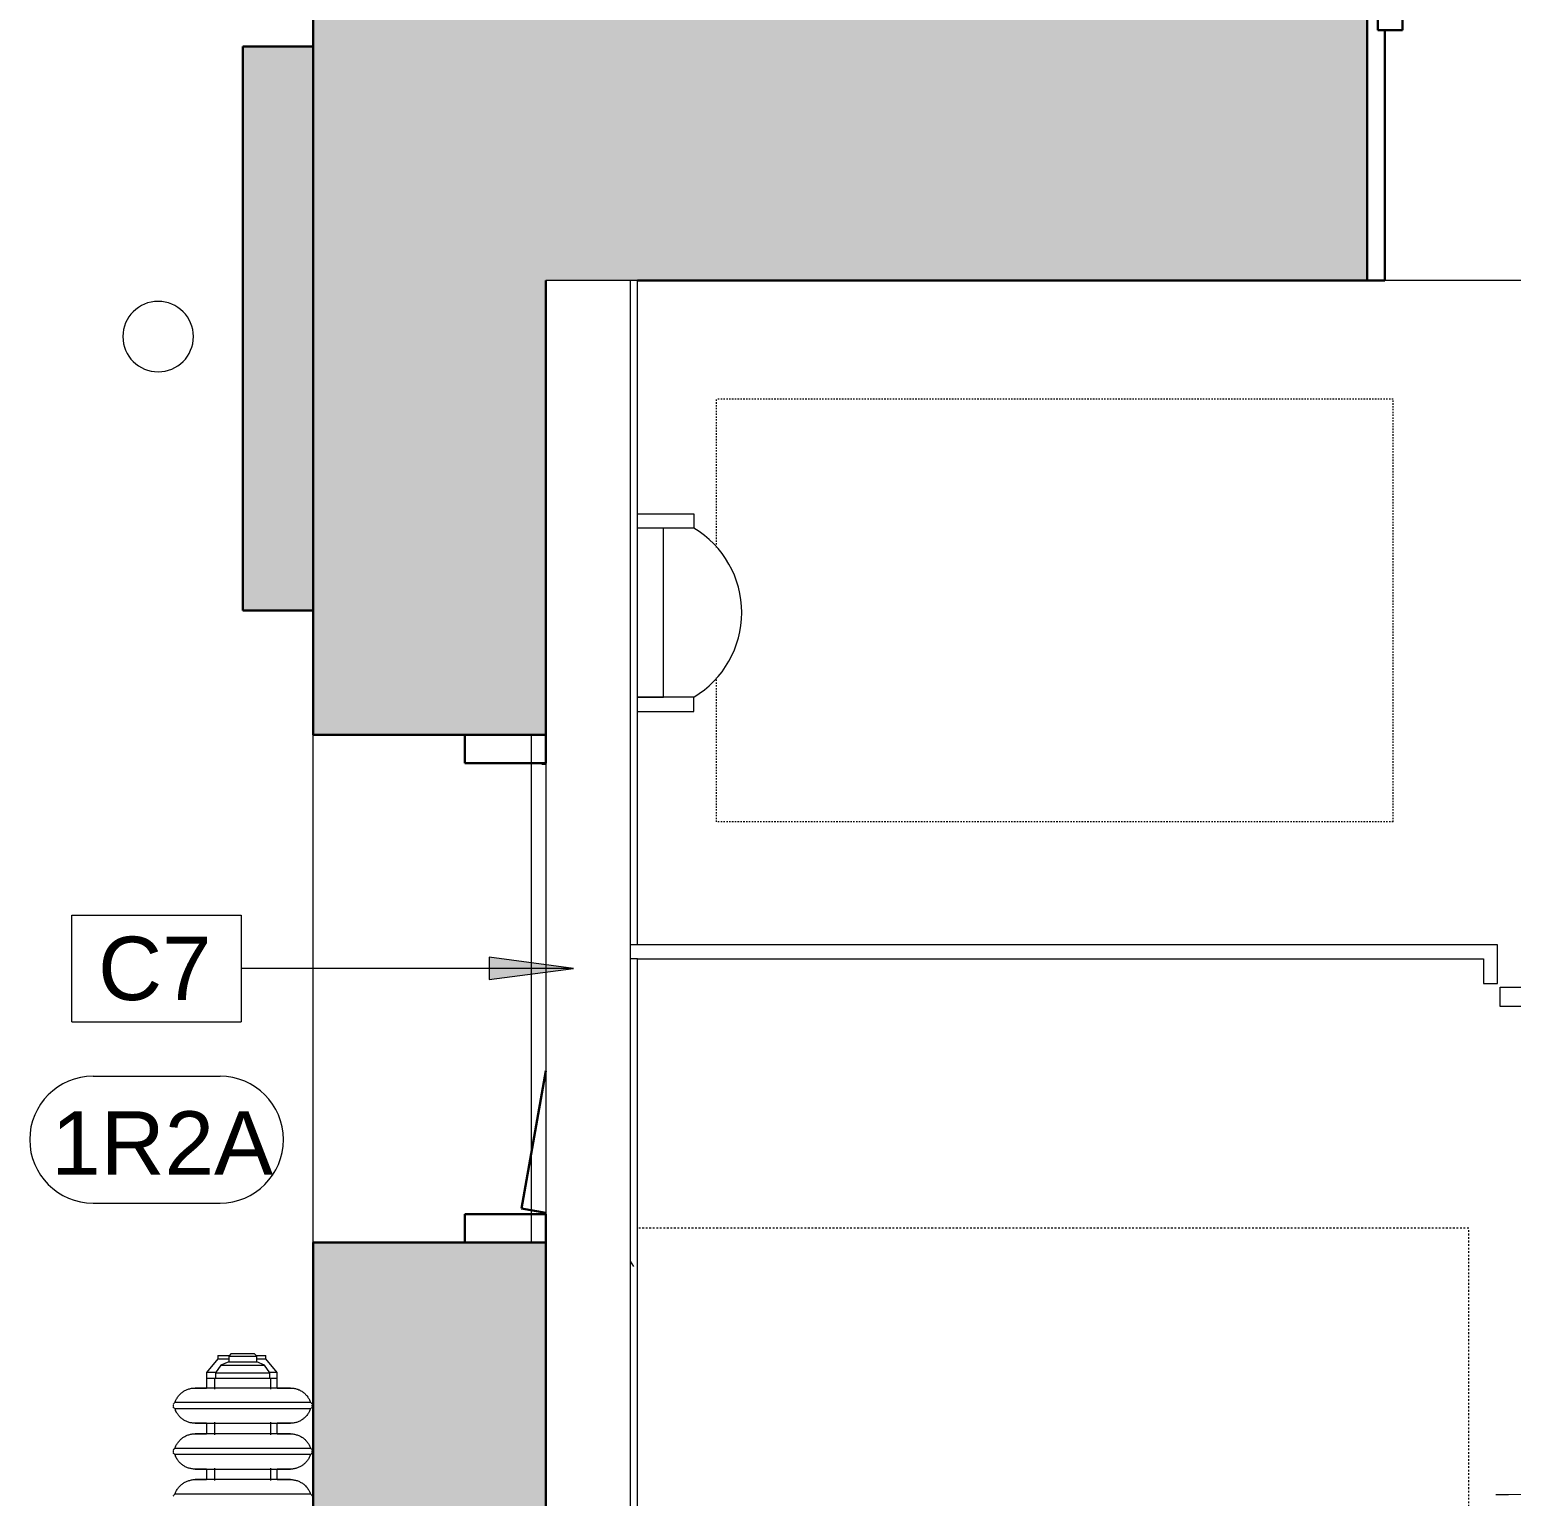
# Model space of a CAD drawing. Header units: inches. Extents: x -1287 to 1590, y -3558 to 989.
# Drawn here: x 444.2 to 549.3, y 480.7 to 584.8 of the extents above; entities that cross this region are included whole.
import ezdxf

# ---------------------------------------------------------------- set-up
doc = ezdxf.new("R2010")
doc.units = ezdxf.units.IN
doc.header["$MEASUREMENT"] = 0
doc.linetypes.add('Dash 1_16_', pattern=[0.125, 0.0625, -0.0625])
doc.linetypes.add('Dash 1_8_', pattern=[0.25, 0.125, -0.125])
for name, color, linetype, lineweight in [('A-ANNO-KEYN', 231, 'Continuous', 9), ('A-DETL', 90, 'Continuous', 9), ('A-DOOR', 31, 'Continuous', 18), ('A-DOOR-FRAM', 31, 'Continuous', 30), ('A-DOOR-IDEN', 31, 'Continuous', 9), ('A-FLOR', 192, 'Continuous', 18), ('A-GENM', 13, 'Continuous', 9), ('A-GLAZ', 151, 'Continuous', 18), ('A-WALL', 113, 'Continuous', 18), ('A-WALL-PATT', 111, 'Continuous', 18), ('I-WALL', 2, 'Continuous', 18), ('P-SANR-FIXT', 6, 'Continuous', 9)]:
    doc.layers.add(name, color=color, linetype=linetype, lineweight=lineweight)
doc.styles.add('Arial', font='arial.ttf', dxfattribs={"height": 4.5})
doc.styles.add('Swis721 Lt BT', font='swissl.ttf', dxfattribs={"height": 4.5})

# ---------------------------------------------------------------- blocks, each defined once
blk = doc.blocks.new('Double Hung - side window 4_ X 6_ 3_ H-6086068-1st Floor Construction')
at = {"layer": 'A-GLAZ', "color": 8, "lineweight": 30}
for p, q in [((-18.75, 11), (-18, 11)), ((-18, 6.75), (-18, 11)), ((18, 6.75), (18, 11)), ((18.75, 11), (18, 11)), ((-18, 8.5), (-18, 6.75)), ((-18, 8.5), (-16.25, 8.5)), ((-16.25, 8.5), (-16.25, 6.75)), ((16.25, 8.5), (16.25, 6.75)), ((18, 8.5), (16.25, 8.5)), ((18, 8.5), (18, 6.75)), ((-16.25, 7.625), (16.25, 7.625)), ((-18, 6.75), (-16.25, 6.75)), ((-18, 6.75), (-17.5, 6.75)), ((-17.5, -11), (-17.5, 6.75)), ((18, 6.75), (16.25, 6.75)), ((17.5, 6.75), (18, 6.75)), ((17.5, 6.75), (17.5, -11)), ((-17.5, -11), (-18.75, -11)), ((17.5, -11), (18.75, -11))]:
    blk.add_line(p, q, dxfattribs=at)
blk = doc.blocks.new('Cast_Iron_Radiator_8182 - Cast_Iron_Radiator_8182-V63-1st Floor Construction')
at = {"layer": 'A-GENM'}
for p, q in [((7.47, 4.81), (7.44, 4.85)), ((7.47, 1), (7.47, 4.81)), ((10.31, 4.85), (10.28, 4.81)), ((10.28, 1), (10.28, 4.81)), ((10.5, 4.93), (10.46, 4.93)), ((10.54, 4.93), (10.5, 4.93)), ((10.72, 4.81), (10.69, 4.85)), ((10.72, 1), (10.72, 4.81)), ((13.56, 4.85), (13.53, 4.81)), ((13.53, 1), (13.53, 4.81)), ((13.75, 4.93), (13.71, 4.93)), ((13.79, 4.93), (13.75, 4.93)), ((13.97, 4.81), (13.94, 4.85)), ((13.97, 1), (13.97, 4.81)), ((9.25, 2.56), (8.5, 2.56)), ((12.5, 2.56), (11.75, 2.56)), ((15.7, 2.56), (15, 2.56)), ((16.11, 2.57), (15.7, 2.57)), ((15.7, 2.57), (15.7, 2.56)), ((15.7, 2.55), (15.7, 2.44)), ((15.7, 2.45), (15.7, 2.3)), ((15.7, 2.29), (15.7, 2.02)), ((17.06, 1.77), (16.11, 2.57)), ((16.11, 1.92), (16.11, 2.57)), ((9.32, 2), (8.43, 2)), ((12.57, 2), (11.68, 2)), ((15.7, 2), (14.93, 2)), ((15.7, 2), (15.7, -2)), ((16.07, 1.93), (15.7, 1.93)), ((16.62, 1.55), (16.07, 1.93)), ((16.07, 1.93), (16.07, -1.93)), ((16.85, 0.99), (16.62, 1.55)), ((16.62, 1.55), (16.62, -1.55)), ((17.31, 1.77), (17.06, 1.77)), ((17.06, 1.77), (17.06, 1.01)), ((17.31, 1.77), (17.31, 0.96)), ((7.47, -1), (7.47, 1)), ((8.5, -1), (8.5, 1)), ((9.25, 1), (9.25, -1)), ((10.28, -1), (10.28, 1)), ((10.72, -1), (10.72, 1)), ((11.75, -1), (11.75, 1)), ((12.5, 1), (12.5, -1)), ((13.53, -1), (13.53, 1)), ((13.97, -1), (13.97, 1)), ((15, -1), (15, 1)), ((17.27, 0.99), (16.85, 0.99)), ((16.85, 0.99), (16.85, -0.99)), ((17.45, 0.82), (17.27, 0.99)), ((17.27, 0.99), (17.27, -0.99)), ((17.45, 0.82), (17.45, -0.82)), ((7.47, -4.81), (7.47, -1)), ((10.28, -4.81), (10.28, -1)), ((10.72, -4.81), (10.72, -1)), ((13.53, -4.81), (13.53, -1)), ((13.97, -4.81), (13.97, -1)), ((16.62, -1.55), (16.85, -0.99)), ((16.85, -0.99), (17.27, -0.99)), ((17.06, -1.03), (17.06, -1.63)), ((17.27, -0.99), (17.45, -0.82)), ((17.31, -0.98), (17.31, -1.63)), ((8.43, -2), (9.32, -2)), ((11.68, -2), (12.57, -2)), ((14.93, -2), (15.7, -2)), ((15.7, -1.93), (16.07, -1.93)), ((15.7, -2.01), (15.7, -2.19)), ((16.07, -1.93), (16.62, -1.55)), ((16.11, -2.44), (17.06, -1.63)), ((16.11, -2.44), (16.11, -1.94)), ((17.06, -1.63), (17.31, -1.63)), ((8.5, -2.44), (9.25, -2.44)), ((11.75, -2.44), (12.5, -2.44)), ((15, -2.44), (15.7, -2.44)), ((15.7, -2.19), (15.7, -2.3)), ((15.7, -2.29), (15.7, -2.44)), ((15.7, -2.44), (16.11, -2.44)), ((7.44, -4.85), (7.47, -4.81)), ((10.28, -4.81), (10.31, -4.85)), ((10.46, -4.93), (10.5, -4.93)), ((10.5, -4.93), (10.54, -4.93)), ((10.69, -4.85), (10.72, -4.81)), ((13.53, -4.81), (13.56, -4.85)), ((13.71, -4.93), (13.75, -4.93)), ((13.75, -4.93), (13.79, -4.93)), ((13.94, -4.85), (13.97, -4.81))]:
    blk.add_line(p, q, dxfattribs=at)
at = {"layer": 'A-GENM', "flags": 128}
for points in [[(7.34, 4.93), (7.35, 4.92), (7.35, 4.92), (7.36, 4.92), (7.37, 4.91), (7.37, 4.91)], [(7.39, 4.9), (7.39, 4.9), (7.4, 4.9), (7.4, 4.89), (7.41, 4.89)], [(7.42, 4.88), (7.43, 4.87), (7.43, 4.87), (7.43, 4.86), (7.44, 4.85), (7.44, 4.85)], [(7.47, 4.81), (7.52, 4.79), (7.58, 4.77), (7.64, 4.74), (7.69, 4.72), (7.74, 4.69), (7.79, 4.66), (7.84, 4.62), (7.89, 4.59), (7.94, 4.55), (7.99, 4.51), (8.03, 4.47), (8.07, 4.43), (8.11, 4.39), (8.15, 4.34), (8.19, 4.3), (8.23, 4.25), (8.26, 4.2), (8.29, 4.15), (8.32, 4.1), (8.35, 4.04), (8.37, 3.99), (8.4, 3.93), (8.42, 3.88)], [(9.25, 3.38), (9.25, 3.44), (9.25, 3.5), (9.26, 3.56), (9.27, 3.62), (9.28, 3.68), (9.29, 3.74), (9.31, 3.8), (9.32, 3.85), (9.34, 3.91), (9.37, 3.97), (9.39, 4.02), (9.42, 4.08), (9.45, 4.13), (9.48, 4.18), (9.51, 4.23), (9.54, 4.28), (9.58, 4.33), (9.62, 4.37), (9.66, 4.42), (9.7, 4.46), (9.75, 4.5), (9.79, 4.54), (9.84, 4.58), (9.89, 4.61), (9.94, 4.65), (9.99, 4.68), (10.04, 4.71), (10.09, 4.73), (10.15, 4.76), (10.2, 4.78), (10.26, 4.8)], [(10.31, 4.85), (10.31, 4.85), (10.32, 4.86), (10.32, 4.87), (10.33, 4.87), (10.33, 4.88)], [(10.34, 4.89), (10.35, 4.89), (10.35, 4.9), (10.36, 4.9), (10.37, 4.9)], [(10.38, 4.91), (10.38, 4.92), (10.39, 4.92), (10.4, 4.92), (10.41, 4.92), (10.41, 4.93)], [(10.59, 4.93), (10.6, 4.92), (10.6, 4.92), (10.61, 4.92), (10.62, 4.91), (10.62, 4.91)], [(10.64, 4.9), (10.64, 4.9), (10.65, 4.9), (10.65, 4.89), (10.66, 4.89)], [(10.67, 4.88), (10.68, 4.87), (10.68, 4.87), (10.68, 4.86), (10.69, 4.85), (10.69, 4.85)], [(10.72, 4.81), (10.77, 4.79), (10.83, 4.77), (10.89, 4.74), (10.94, 4.72), (10.99, 4.69), (11.04, 4.66), (11.09, 4.62), (11.14, 4.59), (11.19, 4.55), (11.24, 4.51), (11.28, 4.47), (11.32, 4.43), (11.36, 4.39), (11.4, 4.34), (11.44, 4.3), (11.48, 4.25), (11.51, 4.2), (11.54, 4.15), (11.57, 4.1), (11.6, 4.04), (11.62, 3.99), (11.65, 3.93), (11.67, 3.88)], [(12.5, 3.38), (12.5, 3.44), (12.5, 3.5), (12.51, 3.56), (12.52, 3.62), (12.53, 3.68), (12.54, 3.74), (12.56, 3.8), (12.57, 3.85), (12.59, 3.91), (12.62, 3.97), (12.64, 4.02), (12.67, 4.08), (12.7, 4.13), (12.73, 4.18), (12.76, 4.23), (12.79, 4.28), (12.83, 4.33), (12.87, 4.37), (12.91, 4.42), (12.95, 4.46), (13, 4.5), (13.04, 4.54), (13.09, 4.58), (13.14, 4.61), (13.19, 4.65), (13.24, 4.68), (13.29, 4.71), (13.34, 4.73), (13.4, 4.76), (13.45, 4.78), (13.51, 4.8)], [(13.56, 4.85), (13.56, 4.85), (13.57, 4.86), (13.57, 4.87), (13.58, 4.87), (13.58, 4.88)], [(13.59, 4.89), (13.6, 4.89), (13.6, 4.9), (13.61, 4.9), (13.62, 4.9)], [(13.63, 4.91), (13.63, 4.92), (13.64, 4.92), (13.65, 4.92), (13.66, 4.92), (13.66, 4.93)], [(13.84, 4.93), (13.85, 4.92), (13.85, 4.92), (13.86, 4.92), (13.87, 4.91), (13.87, 4.91)], [(13.89, 4.9), (13.89, 4.9), (13.9, 4.9), (13.9, 4.89), (13.91, 4.89)], [(13.92, 4.88), (13.93, 4.87), (13.93, 4.87), (13.93, 4.86), (13.94, 4.85), (13.94, 4.85)], [(13.97, 4.81), (14.02, 4.79), (14.08, 4.77), (14.14, 4.74), (14.19, 4.72), (14.24, 4.69), (14.29, 4.66), (14.34, 4.62), (14.39, 4.59), (14.44, 4.55), (14.49, 4.51), (14.53, 4.47), (14.57, 4.43), (14.61, 4.39), (14.65, 4.34), (14.69, 4.3), (14.73, 4.25), (14.76, 4.2), (14.79, 4.15), (14.82, 4.1), (14.85, 4.04), (14.87, 3.99), (14.9, 3.93), (14.92, 3.88), (14.94, 3.82), (14.95, 3.76), (14.97, 3.7), (14.98, 3.64), (14.99, 3.58), (15, 3.52), (15, 3.47), (15, 3.41), (15, 3.38)], [(8.42, 3.88), (8.44, 3.82), (8.45, 3.76), (8.47, 3.7), (8.48, 3.64), (8.49, 3.58), (8.5, 3.52), (8.5, 3.47), (8.5, 3.41), (8.5, 3.38)], [(8.5, 1), (8.5, 1.1), (8.5, 1.19), (8.5, 1.29), (8.5, 1.38), (8.5, 1.47), (8.5, 1.57), (8.5, 1.66), (8.5, 1.75), (8.5, 1.84), (8.5, 1.93), (8.5, 2.02), (8.5, 2.1), (8.5, 2.18), (8.5, 2.27), (8.5, 2.35), (8.5, 2.42), (8.5, 2.5), (8.5, 2.57), (8.5, 2.64), (8.5, 2.71), (8.5, 2.77), (8.5, 2.84), (8.5, 2.9), (8.5, 2.95), (8.5, 3.01), (8.5, 3.06), (8.5, 3.1), (8.5, 3.15), (8.5, 3.18), (8.5, 3.22), (8.5, 3.25), (8.5, 3.28), (8.5, 3.31), (8.5, 3.33), (8.5, 3.35), (8.5, 3.36), (8.5, 3.37), (8.5, 3.38), (8.5, 3.38), (8.5, 3.38)], [(8.5, 3.38), (8.5, 3.38), (8.5, 3.38), (8.5, 3.37), (8.5, 3.35), (8.5, 3.34), (8.5, 3.31), (8.5, 3.29), (8.5, 3.26), (8.5, 3.23), (8.5, 3.19), (8.5, 3.16), (8.5, 3.11), (8.5, 3.07), (8.5, 3.02), (8.5, 2.97), (8.5, 2.91), (8.5, 2.85), (8.5, 2.79), (8.5, 2.73), (8.5, 2.66), (8.5, 2.59), (8.5, 2.56)], [(9.25, 3.38), (9.25, 3.38), (9.25, 3.38), (9.25, 3.37), (9.25, 3.35), (9.25, 3.34), (9.25, 3.31), (9.25, 3.29), (9.25, 3.26), (9.25, 3.23), (9.25, 3.19), (9.25, 3.16), (9.25, 3.11), (9.25, 3.07), (9.25, 3.02), (9.25, 2.97), (9.25, 2.91), (9.25, 2.85), (9.25, 2.79), (9.25, 2.73), (9.25, 2.66), (9.25, 2.59), (9.25, 2.52), (9.25, 2.44), (9.25, 2.37), (9.25, 2.29), (9.25, 2.21), (9.25, 2.12), (9.25, 2.04), (9.25, 1.95), (9.25, 1.86), (9.25, 1.77), (9.25, 1.68), (9.25, 1.59), (9.25, 1.5), (9.25, 1.41), (9.25, 1.31), (9.25, 1.22), (9.25, 1.12), (9.25, 1.03), (9.25, 1)], [(9.25, 2.57), (9.25, 2.64), (9.25, 2.71), (9.25, 2.77), (9.25, 2.84), (9.25, 2.9), (9.25, 2.95), (9.25, 3.01), (9.25, 3.06), (9.25, 3.1), (9.25, 3.15), (9.25, 3.18), (9.25, 3.22), (9.25, 3.25), (9.25, 3.28), (9.25, 3.31), (9.25, 3.33), (9.25, 3.35), (9.25, 3.36), (9.25, 3.37), (9.25, 3.38), (9.25, 3.38), (9.25, 3.38)], [(11.67, 3.88), (11.69, 3.82), (11.7, 3.76), (11.72, 3.7), (11.73, 3.64), (11.74, 3.58), (11.75, 3.52), (11.75, 3.47), (11.75, 3.41), (11.75, 3.38)], [(11.75, 1), (11.75, 1.1), (11.75, 1.19), (11.75, 1.29), (11.75, 1.38), (11.75, 1.47), (11.75, 1.57), (11.75, 1.66), (11.75, 1.75), (11.75, 1.84), (11.75, 1.93), (11.75, 2.02), (11.75, 2.1), (11.75, 2.18), (11.75, 2.27), (11.75, 2.35), (11.75, 2.42), (11.75, 2.5), (11.75, 2.57), (11.75, 2.64), (11.75, 2.71), (11.75, 2.77), (11.75, 2.84), (11.75, 2.9), (11.75, 2.95), (11.75, 3.01), (11.75, 3.06), (11.75, 3.1), (11.75, 3.15), (11.75, 3.18), (11.75, 3.22), (11.75, 3.25), (11.75, 3.28), (11.75, 3.31), (11.75, 3.33), (11.75, 3.35), (11.75, 3.36), (11.75, 3.37), (11.75, 3.38), (11.75, 3.38), (11.75, 3.38)], [(11.75, 3.38), (11.75, 3.38), (11.75, 3.38), (11.75, 3.37), (11.75, 3.35), (11.75, 3.34), (11.75, 3.31), (11.75, 3.29), (11.75, 3.26), (11.75, 3.23), (11.75, 3.19), (11.75, 3.16), (11.75, 3.11), (11.75, 3.07), (11.75, 3.02), (11.75, 2.97), (11.75, 2.91), (11.75, 2.85), (11.75, 2.79), (11.75, 2.73), (11.75, 2.66), (11.75, 2.59), (11.75, 2.56)], [(12.5, 3.38), (12.5, 3.38), (12.5, 3.38), (12.5, 3.37), (12.5, 3.35), (12.5, 3.34), (12.5, 3.31), (12.5, 3.29), (12.5, 3.26), (12.5, 3.23), (12.5, 3.19), (12.5, 3.16), (12.5, 3.11), (12.5, 3.07), (12.5, 3.02), (12.5, 2.97), (12.5, 2.91), (12.5, 2.85), (12.5, 2.79), (12.5, 2.73), (12.5, 2.66), (12.5, 2.59), (12.5, 2.52), (12.5, 2.44), (12.5, 2.37), (12.5, 2.29), (12.5, 2.21), (12.5, 2.12), (12.5, 2.04), (12.5, 1.95), (12.5, 1.86), (12.5, 1.77), (12.5, 1.68), (12.5, 1.59), (12.5, 1.5), (12.5, 1.41), (12.5, 1.31), (12.5, 1.22), (12.5, 1.12), (12.5, 1.03), (12.5, 1)], [(12.5, 2.57), (12.5, 2.64), (12.5, 2.71), (12.5, 2.77), (12.5, 2.84), (12.5, 2.9), (12.5, 2.95), (12.5, 3.01), (12.5, 3.06), (12.5, 3.1), (12.5, 3.15), (12.5, 3.18), (12.5, 3.22), (12.5, 3.25), (12.5, 3.28), (12.5, 3.31), (12.5, 3.33), (12.5, 3.35), (12.5, 3.36), (12.5, 3.37), (12.5, 3.38), (12.5, 3.38), (12.5, 3.38)], [(15, 1), (15, 1.1), (15, 1.19), (15, 1.29), (15, 1.38), (15, 1.47), (15, 1.57), (15, 1.66), (15, 1.75), (15, 1.84), (15, 1.93), (15, 2.02), (15, 2.1), (15, 2.18), (15, 2.27), (15, 2.35), (15, 2.42), (15, 2.5), (15, 2.57), (15, 2.64), (15, 2.71), (15, 2.77), (15, 2.84), (15, 2.9), (15, 2.95), (15, 3.01), (15, 3.06), (15, 3.1), (15, 3.15), (15, 3.18), (15, 3.22), (15, 3.25), (15, 3.28), (15, 3.31), (15, 3.33), (15, 3.35), (15, 3.36), (15, 3.37), (15, 3.38), (15, 3.38), (15, 3.38)], [(15, 3.38), (15, 3.38), (15, 3.38), (15, 3.37), (15, 3.35), (15, 3.34), (15, 3.31), (15, 3.29), (15, 3.26), (15, 3.23), (15, 3.19), (15, 3.16), (15, 3.11), (15, 3.07), (15, 3.02), (15, 2.97), (15, 2.91), (15, 2.85), (15, 2.79), (15, 2.73), (15, 2.66), (15, 2.59), (15, 2.56)], [(8.5, -3.38), (8.5, -3.38), (8.5, -3.38), (8.5, -3.37), (8.5, -3.35), (8.5, -3.34), (8.5, -3.31), (8.5, -3.29), (8.5, -3.26), (8.5, -3.23), (8.5, -3.19), (8.5, -3.16), (8.5, -3.11), (8.5, -3.07), (8.5, -3.02), (8.5, -2.97), (8.5, -2.91), (8.5, -2.85), (8.5, -2.79), (8.5, -2.73), (8.5, -2.66), (8.5, -2.59), (8.5, -2.52), (8.5, -2.44), (8.5, -2.37), (8.5, -2.29), (8.5, -2.21), (8.5, -2.12), (8.5, -2.04), (8.5, -1.95), (8.5, -1.86), (8.5, -1.77), (8.5, -1.68), (8.5, -1.59), (8.5, -1.5), (8.5, -1.41), (8.5, -1.31), (8.5, -1.22), (8.5, -1.12), (8.5, -1.03), (8.5, -1)], [(9.25, -1), (9.25, -1.1), (9.25, -1.19), (9.25, -1.29), (9.25, -1.38), (9.25, -1.47), (9.25, -1.57), (9.25, -1.66), (9.25, -1.75), (9.25, -1.84), (9.25, -1.93), (9.25, -2.02), (9.25, -2.1), (9.25, -2.18), (9.25, -2.27), (9.25, -2.35), (9.25, -2.42), (9.25, -2.5), (9.25, -2.57), (9.25, -2.64), (9.25, -2.71), (9.25, -2.77), (9.25, -2.84), (9.25, -2.9), (9.25, -2.95), (9.25, -3.01), (9.25, -3.06), (9.25, -3.1), (9.25, -3.15), (9.25, -3.18), (9.25, -3.22), (9.25, -3.25), (9.25, -3.28), (9.25, -3.31), (9.25, -3.33), (9.25, -3.35), (9.25, -3.36), (9.25, -3.37), (9.25, -3.38), (9.25, -3.38), (9.25, -3.38)], [(11.75, -3.38), (11.75, -3.38), (11.75, -3.38), (11.75, -3.37), (11.75, -3.35), (11.75, -3.34), (11.75, -3.31), (11.75, -3.29), (11.75, -3.26), (11.75, -3.23), (11.75, -3.19), (11.75, -3.16), (11.75, -3.11), (11.75, -3.07), (11.75, -3.02), (11.75, -2.97), (11.75, -2.91), (11.75, -2.85), (11.75, -2.79), (11.75, -2.73), (11.75, -2.66), (11.75, -2.59), (11.75, -2.52), (11.75, -2.44), (11.75, -2.37), (11.75, -2.29), (11.75, -2.21), (11.75, -2.12), (11.75, -2.04), (11.75, -1.95), (11.75, -1.86), (11.75, -1.77), (11.75, -1.68), (11.75, -1.59), (11.75, -1.5), (11.75, -1.41), (11.75, -1.31), (11.75, -1.22), (11.75, -1.12), (11.75, -1.03), (11.75, -1)], [(12.5, -1), (12.5, -1.1), (12.5, -1.19), (12.5, -1.29), (12.5, -1.38), (12.5, -1.47), (12.5, -1.57), (12.5, -1.66), (12.5, -1.75), (12.5, -1.84), (12.5, -1.93), (12.5, -2.02), (12.5, -2.1), (12.5, -2.18), (12.5, -2.27), (12.5, -2.35), (12.5, -2.42), (12.5, -2.5), (12.5, -2.57), (12.5, -2.64), (12.5, -2.71), (12.5, -2.77), (12.5, -2.84), (12.5, -2.9), (12.5, -2.95), (12.5, -3.01), (12.5, -3.06), (12.5, -3.1), (12.5, -3.15), (12.5, -3.18), (12.5, -3.22), (12.5, -3.25), (12.5, -3.28), (12.5, -3.31), (12.5, -3.33), (12.5, -3.35), (12.5, -3.36), (12.5, -3.37), (12.5, -3.38), (12.5, -3.38), (12.5, -3.38)], [(15, -3.38), (15, -3.38), (15, -3.38), (15, -3.37), (15, -3.35), (15, -3.34), (15, -3.31), (15, -3.29), (15, -3.26), (15, -3.23), (15, -3.19), (15, -3.16), (15, -3.11), (15, -3.07), (15, -3.02), (15, -2.97), (15, -2.91), (15, -2.85), (15, -2.79), (15, -2.73), (15, -2.66), (15, -2.59), (15, -2.52), (15, -2.44), (15, -2.37), (15, -2.29), (15, -2.21), (15, -2.12), (15, -2.04), (15, -1.95), (15, -1.86), (15, -1.77), (15, -1.68), (15, -1.59), (15, -1.5), (15, -1.41), (15, -1.31), (15, -1.22), (15, -1.12), (15, -1.03), (15, -1)], [(8.5, -2.44), (8.5, -2.5), (8.5, -2.57), (8.5, -2.64), (8.5, -2.71), (8.5, -2.77), (8.5, -2.84), (8.5, -2.9), (8.5, -2.95), (8.5, -3.01), (8.5, -3.06), (8.5, -3.1), (8.5, -3.15), (8.5, -3.18), (8.5, -3.22), (8.5, -3.25), (8.5, -3.28), (8.5, -3.31), (8.5, -3.33), (8.5, -3.35), (8.5, -3.36), (8.5, -3.37), (8.5, -3.38), (8.5, -3.38), (8.5, -3.38)], [(9.25, -3.38), (9.25, -3.38), (9.25, -3.38), (9.25, -3.37), (9.25, -3.35), (9.25, -3.34), (9.25, -3.31), (9.25, -3.29), (9.25, -3.26), (9.25, -3.23), (9.25, -3.19), (9.25, -3.16), (9.25, -3.11), (9.25, -3.07), (9.25, -3.02), (9.25, -2.97), (9.25, -2.91), (9.25, -2.85), (9.25, -2.79), (9.25, -2.73), (9.25, -2.66), (9.25, -2.59), (9.25, -2.52), (9.25, -2.44)], [(11.75, -2.44), (11.75, -2.5), (11.75, -2.57), (11.75, -2.64), (11.75, -2.71), (11.75, -2.77), (11.75, -2.84), (11.75, -2.9), (11.75, -2.95), (11.75, -3.01), (11.75, -3.06), (11.75, -3.1), (11.75, -3.15), (11.75, -3.18), (11.75, -3.22), (11.75, -3.25), (11.75, -3.28), (11.75, -3.31), (11.75, -3.33), (11.75, -3.35), (11.75, -3.36), (11.75, -3.37), (11.75, -3.38), (11.75, -3.38), (11.75, -3.38)], [(12.5, -3.38), (12.5, -3.38), (12.5, -3.38), (12.5, -3.37), (12.5, -3.35), (12.5, -3.34), (12.5, -3.31), (12.5, -3.29), (12.5, -3.26), (12.5, -3.23), (12.5, -3.19), (12.5, -3.16), (12.5, -3.11), (12.5, -3.07), (12.5, -3.02), (12.5, -2.97), (12.5, -2.91), (12.5, -2.85), (12.5, -2.79), (12.5, -2.73), (12.5, -2.66), (12.5, -2.59), (12.5, -2.52), (12.5, -2.44)], [(15, -2.44), (15, -2.5), (15, -2.57), (15, -2.64), (15, -2.71), (15, -2.77), (15, -2.84), (15, -2.9), (15, -2.95), (15, -3.01), (15, -3.06), (15, -3.1), (15, -3.15), (15, -3.18), (15, -3.22), (15, -3.25), (15, -3.28), (15, -3.31), (15, -3.33), (15, -3.35), (15, -3.36), (15, -3.37), (15, -3.38), (15, -3.38), (15, -3.38)], [(8.5, -3.38), (8.5, -3.44), (8.5, -3.5), (8.49, -3.56), (8.48, -3.62), (8.47, -3.68), (8.46, -3.74), (8.44, -3.8), (8.43, -3.85), (8.41, -3.91), (8.38, -3.97), (8.36, -4.02), (8.33, -4.08), (8.3, -4.13), (8.27, -4.18), (8.24, -4.23), (8.21, -4.28), (8.17, -4.33), (8.13, -4.37), (8.09, -4.42), (8.05, -4.46), (8, -4.5), (7.96, -4.54), (7.91, -4.58), (7.86, -4.61), (7.81, -4.65), (7.76, -4.68), (7.71, -4.71), (7.66, -4.73), (7.6, -4.76), (7.55, -4.78), (7.49, -4.8)], [(10.28, -4.81), (10.23, -4.79), (10.17, -4.77), (10.11, -4.74), (10.06, -4.72), (10.01, -4.69), (9.96, -4.66), (9.91, -4.62), (9.86, -4.59), (9.81, -4.55), (9.76, -4.51), (9.72, -4.47), (9.68, -4.43), (9.64, -4.39), (9.6, -4.34), (9.56, -4.3), (9.52, -4.25), (9.49, -4.2), (9.46, -4.15), (9.43, -4.1), (9.4, -4.04), (9.38, -3.99), (9.35, -3.93), (9.33, -3.88), (9.31, -3.82), (9.3, -3.76), (9.28, -3.7), (9.27, -3.64), (9.26, -3.58), (9.25, -3.52), (9.25, -3.47), (9.25, -3.41), (9.25, -3.38)], [(11.75, -3.38), (11.75, -3.44), (11.75, -3.5), (11.74, -3.56), (11.73, -3.62), (11.72, -3.68), (11.71, -3.74), (11.69, -3.8), (11.68, -3.85), (11.66, -3.91), (11.63, -3.97), (11.61, -4.02), (11.58, -4.08), (11.55, -4.13), (11.52, -4.18), (11.49, -4.23), (11.46, -4.28), (11.42, -4.33), (11.38, -4.37), (11.34, -4.42), (11.3, -4.46), (11.25, -4.5), (11.21, -4.54), (11.16, -4.58), (11.11, -4.61), (11.06, -4.65), (11.01, -4.68), (10.96, -4.71), (10.91, -4.73), (10.85, -4.76), (10.8, -4.78), (10.74, -4.8)], [(13.53, -4.81), (13.48, -4.79), (13.42, -4.77), (13.36, -4.74), (13.31, -4.72), (13.26, -4.69), (13.21, -4.66), (13.16, -4.62), (13.11, -4.59), (13.06, -4.55), (13.01, -4.51), (12.97, -4.47), (12.93, -4.43), (12.89, -4.39), (12.85, -4.34), (12.81, -4.3), (12.77, -4.25), (12.74, -4.2), (12.71, -4.15), (12.68, -4.1), (12.65, -4.04), (12.63, -3.99), (12.6, -3.93), (12.58, -3.88), (12.56, -3.82), (12.55, -3.76), (12.53, -3.7), (12.52, -3.64), (12.51, -3.58), (12.5, -3.52), (12.5, -3.47), (12.5, -3.41), (12.5, -3.38)], [(15, -3.38), (15, -3.44), (15, -3.5), (14.99, -3.56), (14.98, -3.62), (14.97, -3.68), (14.96, -3.74), (14.94, -3.8), (14.93, -3.85), (14.91, -3.91), (14.88, -3.97), (14.86, -4.02), (14.83, -4.08), (14.8, -4.13), (14.77, -4.18), (14.74, -4.23), (14.71, -4.28), (14.67, -4.33), (14.63, -4.37), (14.59, -4.42), (14.55, -4.46), (14.5, -4.5), (14.46, -4.54), (14.41, -4.58), (14.36, -4.61), (14.31, -4.65), (14.26, -4.68), (14.21, -4.71), (14.16, -4.73), (14.1, -4.76), (14.05, -4.78), (13.99, -4.8)], [(7.37, -4.91), (7.37, -4.92), (7.36, -4.92), (7.35, -4.92), (7.34, -4.92), (7.34, -4.93)], [(7.41, -4.89), (7.4, -4.89), (7.4, -4.9), (7.39, -4.9), (7.38, -4.9)], [(7.44, -4.85), (7.44, -4.85), (7.43, -4.86), (7.43, -4.87), (7.42, -4.87), (7.42, -4.88)], [(10.33, -4.88), (10.32, -4.87), (10.32, -4.87), (10.32, -4.86), (10.31, -4.85), (10.31, -4.85)], [(10.36, -4.9), (10.36, -4.9), (10.35, -4.9), (10.35, -4.89), (10.34, -4.89)], [(10.41, -4.93), (10.4, -4.92), (10.4, -4.92), (10.39, -4.92), (10.38, -4.91), (10.38, -4.91)], [(10.62, -4.91), (10.62, -4.92), (10.61, -4.92), (10.6, -4.92), (10.59, -4.92), (10.59, -4.93)], [(10.66, -4.89), (10.65, -4.89), (10.65, -4.9), (10.64, -4.9), (10.63, -4.9)], [(10.69, -4.85), (10.69, -4.85), (10.68, -4.86), (10.68, -4.87), (10.67, -4.87), (10.67, -4.88)], [(13.58, -4.88), (13.57, -4.87), (13.57, -4.87), (13.57, -4.86), (13.56, -4.85), (13.56, -4.85)], [(13.61, -4.9), (13.61, -4.9), (13.6, -4.9), (13.6, -4.89), (13.59, -4.89)], [(13.66, -4.93), (13.65, -4.92), (13.65, -4.92), (13.64, -4.92), (13.63, -4.91), (13.63, -4.91)], [(13.87, -4.91), (13.87, -4.92), (13.86, -4.92), (13.85, -4.92), (13.84, -4.92), (13.84, -4.93)], [(13.91, -4.89), (13.9, -4.89), (13.9, -4.9), (13.89, -4.9), (13.88, -4.9)], [(13.94, -4.85), (13.94, -4.85), (13.93, -4.86), (13.93, -4.87), (13.92, -4.87), (13.92, -4.88)]]:
    blk.add_lwpolyline(points, dxfattribs=at)
blk = doc.blocks.new('Single Flush - D2 2_8_ X 8_-7593328-1st Floor Construction')
at = {"layer": 'A-DOOR', "color": 8, "lineweight": 30}
for p, q in [((5.83, 8.25), (15.6, 6.53)), ((15.6, 6.53), (15.91, 8.25))]:
    blk.add_line(p, q, dxfattribs=at)
at = {"layer": 'A-DOOR', "lineweight": 9}
blk.add_arc((15.91, 8.25), 31.81, 179.9995, 180.5, dxfattribs=at)
at = {"layer": 'A-DOOR-FRAM', "color": 8}
for p, q in [((-18, 2.5), (-18, 8.25)), ((-18, 8.25), (-16, 8.25)), ((-16, 2.5), (-16, 8.25)), ((16, 2.5), (16, 8.25)), ((16, 8.25), (18, 8.25)), ((18, 2.5), (18, 8.25)), ((-18, 2.5), (-16, 2.5)), ((16, 2.5), (18, 2.5))]:
    blk.add_line(p, q, dxfattribs=at)
blk = doc.blocks.new('ADA TOILET - Floor Mount 2-V72-1st Floor Construction')
at = {"layer": 'P-SANR-FIXT', "linetype": 'Dash 1_8_'}
for p, q in [((15, 60.94), (-42, 60.94)), ((-42, 60.94), (-42, 1.98))]:
    blk.add_line(p, q, dxfattribs=at)
at = {"layer": 'P-SANR-FIXT'}
for p, q in [((-8.7, 8.31), (-4.13, 8.31)), ((4.13, 8.31), (8.7, 8.31))]:
    blk.add_line(p, q, dxfattribs=at)
for centre, radius, start, end in [((0.18, 25.42), 6.45, 91.5969, 144.1622), ((-0.18, 25.42), 6.45, 35.8378, 88.4031), ((2.68, 22.72), 10.08, 140.0681, 169.0843), ((-2.68, 22.72), 10.08, 10.9157, 39.9319), ((0.88, 21.86), 8.56, 161.1064, 187.2133), ((-0.88, 21.86), 8.56, 352.7867, 18.8936), ((9.41, 22.94), 17.16, 187.2133, 208.7603), ((-9.41, 22.94), 17.16, 331.2397, 352.7867), ((-17.85, 8.46), 13.72, 359.3911, 27.0003), ((17.85, 8.46), 13.72, 152.9997, 180.6089), ((0.69, 2.25), 11.19, 147.1473, 181.3746), ((-0.69, 2.25), 11.19, 358.6254, 32.8527)]:
    blk.add_arc(centre, radius, start, end, dxfattribs=at)
blk = doc.blocks.new('Single Glass_All Glass_Frameless - 3_-0_x8_-0_-8319720-1st Floor Construction')
at = {"layer": 'A-DOOR'}
for p, q in [((20.62, -0.78), (21.99, -0.78)), ((20.62, -36.78), (20.62, -0.78)), ((21.99, -0.78), (21.99, -36.78)), ((21.99, -36.78), (20.62, -36.78))]:
    blk.add_line(p, q, dxfattribs=at)
at = {"layer": 'A-DOOR', "lineweight": 9}
blk.add_arc((21.99, -0.78), 36, 179.5, 270, dxfattribs=at)
blk = doc.blocks.new('P-Urinal-Wall-3D - P-Urinal-Wall-3D-8447576-1st Floor Construction')
at = {"layer": 'P-SANR-FIXT'}
for p, q in [((-11.29, 3.25), (-11.29, 7.25)), ((-11.29, 7.25), (-10.29, 7.25)), ((-10.29, 7.25), (-10.29, 3.25)), ((2.73, 7.25), (1.71, 7.25)), ((1.71, 7.25), (1.71, 3.25)), ((2.73, 3.25), (2.73, 7.25)), ((1.71, 5.1), (-10.29, 5.1)), ((-10.29, 5.1), (-10.29, 3.25)), ((1.71, 3.25), (1.71, 5.1))]:
    blk.add_line(p, q, dxfattribs=at)
blk.add_arc((-4.29, 3.64), 7, 31.0027, 148.9973, dxfattribs=at)
blk = doc.blocks.new('Keynote Tag - Keynote Number - Boxed-135510-1st Floor Construction')
at = {"layer": 'A-ANNO-KEYN'}
for p, q in [((-0.125, -0.0792), (-0.125, 0.0781)), ((-0.125, 0.0781), (0.125, 0.0781)), ((0.125, 0.0781), (0.125, -0.0792)), ((-0.125, -0.0792), (0.125, -0.0792))]:
    blk.add_line(p, q, dxfattribs=at)
blk = doc.blocks.new('Door Tag - Door Tag-41184-1st Floor Construction')
at = {"layer": 'A-DOOR-IDEN'}
for p, q in [((-0.09375, 0.09375), (0.09375, 0.09375)), ((-0.09375, -0.09375), (0.09375, -0.09375))]:
    blk.add_line(p, q, dxfattribs=at)
for centre, start, end in [((-0.09375, 0), 90, 270), ((0.09375, 0), 270, 90)]:
    blk.add_arc(centre, 0.09375, start, end, dxfattribs=at)

msp = doc.modelspace()

# ---------------------------------------------------------------- hatches: boundary and pattern name
at = {"layer": 'A-ANNO-KEYN'}
msp.add_hatch(color=256, dxfattribs=at).paths.add_polyline_path([(482.75, 518.2), (476.75, 518.99), (476.75, 517.41)], flags=0)
at = {"layer": 'A-WALL-PATT', "lineweight": 9}
h = msp.add_hatch(color=7, dxfattribs=at)
h.paths.add_polyline_path([(480.78, -1.17), (480.78, 123.89), (464.28, 123.89), (464.28, -1.17)], flags=0)
h.paths.add_polyline_path([(480.78, 163.89), (480.78, 167.2), (464.28, 167.2), (464.28, 163.89)], flags=0)
h.paths.add_polyline_path([(480.78, 303.2), (480.78, 394.76), (464.28, 394.76), (464.28, 303.2)], flags=0)
h.paths.add_polyline_path([(464.28, 430.76), (480.78, 430.76), (480.78, 498.76), (464.28, 498.76), (464.28, 441.91)], flags=0)
h.paths.add_polyline_path([(478.82, 534.76), (480.78, 534.76), (480.78, 814.52), (464.28, 814.52), (464.28, 534.76)], flags=0)
h = msp.add_hatch(color=7, dxfattribs=at)
h.paths.add_polyline_path([(1211.24, 567.01), (1211.24, 589.01), (1167.7, 589.01), (1167.7, 567.01), (1201.78, 567.01)], flags=0)
h.paths.add_polyline_path([(874.54, 567.01), (940.09, 567.01), (940.09, 589.01), (874.54, 589.01), (874.54, 571.05)], flags=0)
h.paths.add_polyline_path([(837.04, 567.01), (837.04, 589.01), (783.49, 589.01), (783.49, 567.01), (826.91, 567.01)], flags=0)
h.paths.add_polyline_path([(977.59, 567.01), (1031.14, 567.01), (1031.14, 589.01), (977.59, 589.01), (977.59, 571.05)], flags=0)
h.paths.add_polyline_path([(745.99, 567.01), (745.99, 589.01), (682.43, 589.01), (682.43, 567.01), (720.31, 567.01)], flags=0)
h.paths.add_polyline_path([(1130.2, 567.01), (1130.2, 589.01), (1068.64, 589.01), (1068.64, 567.01), (1121.45, 567.01)], flags=0)
h.paths.add_polyline_path([(639.48, 567.01), (644.93, 567.01), (644.93, 589.01), (576.53, 589.01), (576.53, 567.01), (636.4, 567.01)], flags=0)
h.paths.add_polyline_path([(539.03, 567.01), (539.03, 589.01), (480.78, 589.01), (480.78, 567.01), (505.6, 567.01)], flags=0)
msp.add_hatch(color=7, dxfattribs=at).paths.add_polyline_path([(464.28, 543.59), (464.28, 583.59), (459.28, 583.59), (459.28, 543.59)], flags=0)
h = msp.add_hatch(dxfattribs=at)
h.set_pattern_fill('FP_3', color=256, style=0, pattern_type=2)
h.set_pattern_definition([(0, (0, 0), (15.36, 3.84), [0.634, -10.886, 0.634, -10.886, -61.44]), (0, (0, 0), (15.36, 3.84), [-23.04, 0.634, -22.406, 0.634, -10.886, -26.88]), (0, (0, 0), (15.36, 3.84), [-57.6, 0.634, -7.046, 0.634, -18.566]), (120, (5.76, 1.92), (-11.005538, 11.38215), [0.634, -10.886, 0.634, -10.886, -61.44]), (120, (5.76, 1.92), (-11.005538, 11.38215), [-23.04, 0.634, -22.406, 0.634, -10.886, -26.88]), (120, (5.76, 1.92), (-11.005538, 11.38215), [-57.6, 0.634, -7.046, 0.634, -18.566]), (240, (7.68, 9.6), (-4.354462, -15.22215), [0.634, -10.886, 0.634, -10.886, -61.44]), (240, (7.68, 9.6), (-4.354462, -15.22215), [-23.04, 0.634, -22.406, 0.634, -10.886, -26.88]), (240, (7.68, 9.6), (-4.354462, -15.22215), [-57.6, 0.634, -7.046, 0.634, -18.566])])
h.paths.add_polyline_path([(487.28, 442.76), (487.28, 518.88), (486.78, 518.88), (486.78, 442.76)], flags=0)
h.paths.add_polyline_path([(487.28, 519.88), (487.28, 567.01), (486.78, 567.01), (486.78, 519.88)], flags=0)

# ---------------------------------------------------------------- linework, layer by layer
at = {"layer": 'A-ANNO-KEYN'}
for p, q in [((482.75, 518.2), (459.17, 518.2)), ((482.75, 518.2), (476.75, 518.99)), ((476.75, 518.99), (476.75, 517.41)), ((476.75, 517.41), (482.75, 518.2))]:
    msp.add_line(p, q, dxfattribs=at)
at = {"layer": 'A-DETL', "linetype": 'Dash 1_16_'}
for p, q in [((540.88, 558.59), (492.88, 558.59)), ((492.88, 548.06), (492.88, 558.59)), ((540.88, 528.59), (540.88, 558.59)), ((492.88, 528.59), (492.88, 538.82)), ((540.88, 528.59), (492.88, 528.59))]:
    msp.add_line(p, q, dxfattribs=at)
at = {"layer": 'A-FLOR'}
for p, q in [((464.28, 498.76), (464.28, 534.76)), ((479.74, 534.76), (479.74, 498.76))]:
    msp.add_line(p, q, dxfattribs=at)
for start, end in [(0, 180), (180, 0)]:
    msp.add_arc((453.28, 563.02), 2.5, start, end, dxfattribs=at)
at = {"layer": 'A-WALL', "color": 8, "lineweight": 30}
for p, q in [((464.28, 814.52), (464.28, 534.76)), ((539.03, 567.01), (539.03, 589.01)), ((480.78, 534.76), (480.78, 567.01)), ((487.28, 567.01), (539.03, 567.01)), ((464.28, 534.76), (480.78, 534.76)), ((464.28, 498.76), (464.28, 430.76)), ((480.78, 498.76), (464.28, 498.76)), ((480.78, 442.76), (480.78, 498.76))]:
    msp.add_line(p, q, dxfattribs=at)
at = {"layer": 'A-WALL'}
for p, q in [((487.28, 567.01), (480.78, 567.01)), ((486.78, 442.76), (486.78, 567.01)), ((487.28, 519.88), (486.78, 519.88)), ((487.28, 518.88), (486.78, 518.88))]:
    msp.add_line(p, q, dxfattribs=at)
at = {"layer": 'A-WALL', "lineweight": 9}
msp.add_line((576.53, 567.01), (539.03, 567.01), dxfattribs=at)
at = {"layer": 'I-WALL', "color": 8, "lineweight": 30}
for p, q in [((459.28, 583.59), (459.28, 543.59)), ((464.28, 583.59), (459.28, 583.59)), ((459.28, 543.59), (464.28, 543.59))]:
    msp.add_line(p, q, dxfattribs=at)
at = {"layer": 'I-WALL'}
for p, q in [((487.28, 519.88), (487.28, 567.01)), ((480.78, 534.76), (480.78, 498.76)), ((548.28, 519.88), (487.28, 519.88)), ((548.28, 517.13), (548.28, 519.88)), ((487.28, 518.88), (547.28, 518.88)), ((487.28, 442.76), (487.28, 518.88)), ((547.28, 518.88), (547.28, 517.13)), ((547.28, 517.13), (548.28, 517.13))]:
    msp.add_line(p, q, dxfattribs=at)

# ---------------------------------------------------------------- block references
at = {"layer": 'A-ANNO-KEYN', "xscale": 47.99999999999997, "yscale": 47.99999999999997, "zscale": 47.99999999999997}
msp.add_blockref('Keynote Tag - Keynote Number - Boxed-135510-1st Floor Construction', (453.17, 518.22), dxfattribs=at)
at = {"layer": 'A-DOOR'}
for name, p, rotation in [('Single Flush - D2 2_8_ X 8_-7593328-1st Floor Construction', (472.53, 516.76), 269.9999999999999), ('Single Glass_All Glass_Frameless - 3_-0_x8_-0_-8319720-1st Floor Construction', (547.69, 494.88), 89.99999999999993)]:
    msp.add_blockref(name, p, dxfattribs=dict(at, rotation=rotation))
at = {"layer": 'A-DOOR-IDEN', "xscale": 47.99999999999997, "yscale": 47.99999999999997, "zscale": 47.99999999999997}
msp.add_blockref('Door Tag - Door Tag-41184-1st Floor Construction', (453.17, 506.05), dxfattribs=at)
at = {"layer": 'A-GENM', "rotation": 90.00000000000017}
msp.add_blockref('Cast_Iron_Radiator_8182 - Cast_Iron_Radiator_8182-V63-1st Floor Construction', (459.28, 473.43), dxfattribs=at)
at = {"layer": 'A-GLAZ'}
msp.add_blockref('Double Hung - side window 4_ X 6_ 3_ H-6086068-1st Floor Construction', (557.78, 578.01), dxfattribs=at)
at = {"layer": 'P-SANR-FIXT'}
for name, p, rotation in [('P-Urinal-Wall-3D - P-Urinal-Wall-3D-8447576-1st Floor Construction', (484.03, 539.15), 269.9999999999999), ('ADA TOILET - Floor Mount 2-V72-1st Floor Construction', (485.3, 457.76), 269.9999999999998)]:
    msp.add_blockref(name, p, dxfattribs=dict(at, rotation=rotation))

# ---------------------------------------------------------------- texts
at = {"layer": 'A-ANNO-KEYN', "insert": (449.02, 520.45), "char_height": 4.5, "width": 9.8475, "attachment_point": 1, "style": 'Arial'}
msp.add_mtext('C7', dxfattribs=at)
at = {"layer": 'A-DOOR-IDEN', "insert": (445.71, 508.06), "char_height": 4.5, "width": 17.877, "attachment_point": 1, "style": 'Swis721 Lt BT'}
msp.add_mtext('1R2A', dxfattribs=at)

doc.saveas('drawing.dxf')
